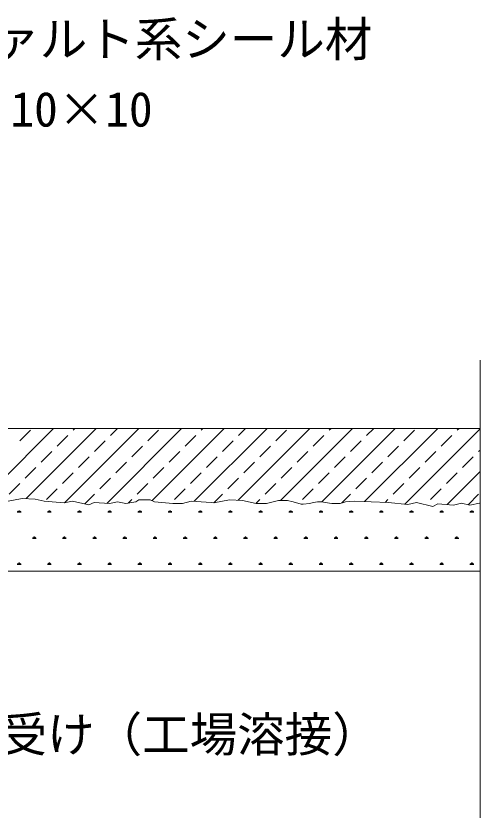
# Model space of a CAD drawing. Units: millimetres, scale not verified. Extents: x -1380 to 1380, y -955 to 955.
# Drawn here: x 262.1 to 457.5, y -477.5 to -143.1 of the extents above; entities that cross this region are included whole.
import ezdxf
from ezdxf.enums import TextEntityAlignment as Align

# ---------------------------------------------------------------- set-up
doc = ezdxf.new("R2010")
doc.units = ezdxf.units.MM
doc.header["$LTSCALE"] = 3
for name, color, linetype, lineweight in [('0-1_HATCH', 9, 'Continuous', 18), ('0-2_KUTAI', 3, 'Continuous', 18), ('0-4_MOJI', 7, 'Continuous', 18)]:
    doc.layers.add(name, color=color, linetype=linetype, lineweight=lineweight)
doc.styles.add('ＭＳ ゴシック', font='')
doc.styles.get('ＭＳ ゴシック').set_extended_font_data('MS Gothic')

msp = doc.modelspace()

# ---------------------------------------------------------------- linework, layer by layer
at = {"layer": '0-1_HATCH'}
for p, q in [((457.49, -288.11), (457.49, -660.804)), ((278.015, -316.847), (247.797, -347.065)), ((268.269, -317.612), (263.779, -322.102)), ((295.976, -316.847), (266.489, -346.334)), ((313.936, -316.847), (282.633, -348.15)), ((286.995, -316.847), (286.23, -317.612)), ((331.897, -316.847), (300.37, -348.373)), ((304.956, -316.847), (301.945, -319.857)), ((322.151, -317.612), (317.661, -322.102)), ((349.857, -316.847), (319.488, -347.216)), ((367.818, -316.847), (337.198, -347.466)), ((340.877, -316.847), (340.111, -317.612)), ((385.778, -316.847), (355.614, -347.011)), ((358.837, -316.847), (355.827, -319.857)), ((376.032, -317.612), (371.542, -322.102)), ((403.739, -316.847), (373.479, -347.106)), ((421.699, -316.847), (390.892, -347.654)), ((394.758, -316.847), (393.993, -317.612)), ((439.66, -316.847), (408.893, -347.613)), ((412.719, -316.847), (409.708, -319.857)), ((429.914, -317.612), (425.424, -322.102)), ((457.49, -316.977), (425.791, -348.676)), ((448.64, -316.847), (447.874, -317.612)), ((283.985, -319.857), (279.495, -324.348)), ((337.866, -319.857), (333.376, -324.348)), ((391.748, -319.857), (387.258, -324.348)), ((445.629, -319.857), (441.139, -324.348)), ((299.7, -322.102), (295.21, -326.593)), ((315.416, -324.348), (310.926, -328.838)), ((353.582, -322.102), (349.092, -326.593)), ((369.297, -324.348), (364.807, -328.838)), ((407.463, -322.102), (402.973, -326.593)), ((423.179, -324.348), (418.689, -328.838)), ((277.25, -326.593), (272.759, -331.083)), ((331.131, -326.593), (326.641, -331.083)), ((385.013, -326.593), (380.523, -331.083)), ((438.894, -326.593), (434.404, -331.083)), ((457.49, -325.958), (456.855, -326.593)), ((292.965, -328.838), (288.475, -333.328)), ((346.847, -328.838), (342.356, -333.328)), ((400.728, -328.838), (396.238, -333.328)), ((454.61, -328.838), (450.12, -333.328)), ((270.514, -333.328), (266.024, -337.818)), ((308.68, -331.083), (304.19, -335.573)), ((324.396, -333.328), (319.906, -337.818)), ((362.562, -331.083), (358.072, -335.573)), ((378.277, -333.328), (373.787, -337.818)), ((416.444, -331.083), (411.953, -335.573)), ((432.159, -333.328), (427.669, -337.818)), ((286.23, -335.573), (281.74, -340.063)), ((340.111, -335.573), (335.621, -340.063)), ((393.993, -335.573), (389.503, -340.063)), ((447.874, -335.573), (443.384, -340.063)), ((457.49, -334.938), (443.581, -348.847)), ((263.779, -340.063), (259.289, -344.553)), ((301.945, -337.818), (297.455, -342.308)), ((317.661, -340.063), (313.171, -344.553)), ((355.827, -337.818), (351.337, -342.308)), ((371.542, -340.063), (367.052, -344.553)), ((409.708, -337.818), (405.218, -342.308)), ((425.424, -340.063), (420.934, -344.553)), ((279.495, -342.308), (275.005, -346.798)), ((333.376, -342.308), (328.886, -346.798)), ((387.258, -342.308), (382.768, -346.798)), ((441.139, -342.308), (436.649, -346.798)), ((295.21, -344.553), (291.143, -348.62)), ((310.926, -346.798), (309.447, -348.276)), ((349.092, -344.553), (345.445, -348.2)), ((364.807, -346.798), (363.157, -348.449)), ((402.973, -344.553), (399.331, -348.195)), ((418.689, -346.798), (417.514, -347.973)), ((456.855, -344.553), (452.491, -348.917)), ((262.731, -352.108), (264.319, -352.108)), ((263.125, -352.108), (262.871, -351.668)), ((263.326, -352.099), (263.326, -351.464)), ((263.525, -352.099), (263.525, -351.306)), ((263.723, -352.099), (263.723, -351.464)), ((263.92, -352.105), (264.174, -351.665)), ((275.431, -352.108), (277.019, -352.108)), ((275.825, -352.108), (275.571, -351.668)), ((276.026, -352.099), (276.026, -351.464)), ((276.225, -352.099), (276.225, -351.306)), ((276.423, -352.099), (276.423, -351.464)), ((276.62, -352.105), (276.874, -351.665)), ((288.131, -352.108), (289.719, -352.108)), ((288.525, -352.108), (288.271, -351.668)), ((288.726, -352.099), (288.726, -351.464)), ((288.925, -352.099), (288.925, -351.306)), ((289.123, -352.099), (289.123, -351.464)), ((289.32, -352.105), (289.574, -351.665)), ((300.831, -352.108), (302.419, -352.108)), ((301.225, -352.108), (300.971, -351.668)), ((301.426, -352.099), (301.426, -351.464)), ((301.625, -352.099), (301.625, -351.305)), ((301.823, -352.099), (301.823, -351.464)), ((302.02, -352.105), (302.274, -351.665)), ((313.531, -352.108), (315.119, -352.108)), ((313.925, -352.108), (313.671, -351.668)), ((314.126, -352.099), (314.126, -351.464)), ((314.325, -352.099), (314.325, -351.305)), ((314.523, -352.099), (314.523, -351.464)), ((314.72, -352.105), (314.974, -351.665)), ((326.231, -352.108), (327.819, -352.108)), ((326.625, -352.108), (326.371, -351.668)), ((326.826, -352.099), (326.826, -351.464)), ((327.025, -352.099), (327.025, -351.305)), ((327.223, -352.099), (327.223, -351.464)), ((327.42, -352.105), (327.674, -351.665)), ((338.931, -352.108), (340.519, -352.108)), ((339.325, -352.108), (339.071, -351.668)), ((339.526, -352.099), (339.526, -351.464)), ((339.725, -352.099), (339.725, -351.305)), ((339.923, -352.099), (339.923, -351.464)), ((340.12, -352.105), (340.374, -351.665)), ((351.631, -352.108), (353.219, -352.108)), ((352.025, -352.108), (351.771, -351.668)), ((352.226, -352.099), (352.226, -351.464)), ((352.425, -352.099), (352.425, -351.305)), ((352.623, -352.099), (352.623, -351.464)), ((352.82, -352.105), (353.074, -351.665)), ((364.331, -352.108), (365.919, -352.108)), ((364.725, -352.108), (364.471, -351.668)), ((364.926, -352.099), (364.926, -351.464)), ((365.125, -352.099), (365.125, -351.305)), ((365.323, -352.099), (365.323, -351.464)), ((365.52, -352.105), (365.774, -351.665)), ((377.031, -352.108), (378.619, -352.108)), ((377.425, -352.108), (377.171, -351.668)), ((377.626, -352.099), (377.626, -351.464)), ((377.825, -352.099), (377.825, -351.305)), ((378.023, -352.099), (378.023, -351.464)), ((378.22, -352.105), (378.474, -351.665)), ((389.731, -352.108), (391.319, -352.108)), ((390.125, -352.108), (389.871, -351.668)), ((390.326, -352.099), (390.326, -351.464)), ((390.525, -352.099), (390.525, -351.305)), ((390.723, -352.099), (390.723, -351.464)), ((390.92, -352.105), (391.174, -351.665)), ((402.431, -352.108), (404.019, -352.108)), ((402.825, -352.108), (402.571, -351.668)), ((403.026, -352.099), (403.026, -351.464)), ((403.225, -352.099), (403.225, -351.305)), ((403.423, -352.099), (403.423, -351.464)), ((403.62, -352.105), (403.874, -351.665)), ((415.131, -352.108), (416.719, -352.108)), ((415.525, -352.108), (415.271, -351.668)), ((415.726, -352.099), (415.726, -351.464)), ((415.925, -352.099), (415.925, -351.305)), ((416.123, -352.099), (416.123, -351.464)), ((416.32, -352.105), (416.574, -351.665)), ((427.831, -352.108), (429.419, -352.108)), ((428.225, -352.108), (427.971, -351.668)), ((428.426, -352.099), (428.426, -351.464)), ((428.625, -352.099), (428.625, -351.305)), ((428.823, -352.099), (428.823, -351.464)), ((429.02, -352.105), (429.274, -351.665)), ((440.531, -352.108), (442.119, -352.108)), ((440.925, -352.108), (440.671, -351.668)), ((441.126, -352.099), (441.126, -351.464)), ((441.325, -352.099), (441.325, -351.305)), ((441.523, -352.099), (441.523, -351.464)), ((441.72, -352.105), (441.974, -351.665)), ((453.231, -352.108), (454.819, -352.108)), ((453.625, -352.108), (453.371, -351.668)), ((453.826, -352.099), (453.826, -351.464)), ((454.025, -352.099), (454.025, -351.305)), ((454.223, -352.099), (454.223, -351.464)), ((454.42, -352.105), (454.674, -351.665)), ((269.081, -363.106), (270.669, -363.106)), ((269.475, -363.107), (269.221, -362.667)), ((269.676, -363.098), (269.676, -362.463)), ((269.875, -363.098), (269.875, -362.304)), ((270.073, -363.098), (270.073, -362.463)), ((270.27, -363.104), (270.524, -362.664)), ((281.781, -363.106), (283.369, -363.106)), ((282.175, -363.107), (281.921, -362.667)), ((282.376, -363.098), (282.376, -362.463)), ((282.575, -363.098), (282.575, -362.304)), ((282.773, -363.098), (282.773, -362.463)), ((282.97, -363.104), (283.224, -362.664)), ((294.481, -363.106), (296.069, -363.106)), ((294.875, -363.107), (294.621, -362.667)), ((295.076, -363.098), (295.076, -362.463)), ((295.275, -363.098), (295.275, -362.304)), ((295.473, -363.098), (295.473, -362.463)), ((295.67, -363.103), (295.924, -362.664)), ((307.181, -363.106), (308.769, -363.106)), ((307.575, -363.107), (307.321, -362.667)), ((307.776, -363.098), (307.776, -362.463)), ((307.975, -363.098), (307.975, -362.304)), ((308.173, -363.098), (308.173, -362.463)), ((308.37, -363.103), (308.624, -362.664)), ((319.881, -363.106), (321.469, -363.106)), ((320.275, -363.107), (320.021, -362.667)), ((320.476, -363.098), (320.476, -362.463)), ((320.675, -363.098), (320.675, -362.304)), ((320.873, -363.098), (320.873, -362.463)), ((321.07, -363.103), (321.324, -362.664)), ((332.581, -363.106), (334.169, -363.106)), ((332.975, -363.107), (332.721, -362.667)), ((333.176, -363.098), (333.176, -362.463)), ((333.375, -363.098), (333.375, -362.304)), ((333.573, -363.098), (333.573, -362.463)), ((333.77, -363.103), (334.024, -362.664)), ((345.281, -363.106), (346.869, -363.106)), ((345.675, -363.107), (345.421, -362.667)), ((345.876, -363.098), (345.876, -362.463)), ((346.075, -363.098), (346.075, -362.304)), ((346.273, -363.098), (346.273, -362.463)), ((346.47, -363.103), (346.724, -362.664)), ((357.981, -363.106), (359.569, -363.106)), ((358.375, -363.107), (358.121, -362.667)), ((358.576, -363.098), (358.576, -362.463)), ((358.775, -363.098), (358.775, -362.304)), ((358.973, -363.098), (358.973, -362.463)), ((359.17, -363.103), (359.424, -362.663)), ((370.681, -363.106), (372.269, -363.106)), ((371.075, -363.107), (370.821, -362.667)), ((371.276, -363.097), (371.276, -362.462)), ((371.475, -363.097), (371.475, -362.304)), ((371.673, -363.097), (371.673, -362.462)), ((371.87, -363.103), (372.124, -362.663)), ((383.381, -363.106), (384.969, -363.106)), ((383.775, -363.107), (383.521, -362.667)), ((383.976, -363.097), (383.976, -362.462)), ((384.175, -363.097), (384.175, -362.304)), ((384.373, -363.097), (384.373, -362.462)), ((384.57, -363.103), (384.824, -362.663)), ((396.081, -363.106), (397.669, -363.106)), ((396.475, -363.107), (396.221, -362.667)), ((396.676, -363.097), (396.676, -362.462)), ((396.875, -363.097), (396.875, -362.304)), ((397.073, -363.097), (397.073, -362.462)), ((397.27, -363.103), (397.524, -362.663)), ((408.781, -363.106), (410.369, -363.106)), ((409.175, -363.107), (408.921, -362.667)), ((409.376, -363.097), (409.376, -362.462)), ((409.575, -363.097), (409.575, -362.304)), ((409.773, -363.097), (409.773, -362.462)), ((409.97, -363.103), (410.224, -362.663)), ((421.481, -363.106), (423.069, -363.106)), ((421.875, -363.107), (421.621, -362.667)), ((422.076, -363.097), (422.076, -362.462)), ((422.275, -363.097), (422.275, -362.304)), ((422.473, -363.097), (422.473, -362.462)), ((422.67, -363.103), (422.924, -362.663)), ((434.181, -363.106), (435.769, -363.106)), ((434.575, -363.107), (434.321, -362.667)), ((434.776, -363.097), (434.776, -362.462)), ((434.975, -363.097), (434.975, -362.303)), ((435.173, -363.097), (435.173, -362.462)), ((435.37, -363.103), (435.624, -362.663)), ((446.881, -363.106), (448.469, -363.106)), ((447.275, -363.107), (447.021, -362.667)), ((447.476, -363.097), (447.476, -362.462)), ((447.675, -363.097), (447.675, -362.303)), ((447.873, -363.097), (447.873, -362.462)), ((448.07, -363.103), (448.324, -362.663)), ((262.731, -374.105), (264.319, -374.105)), ((263.125, -374.105), (262.871, -373.665)), ((263.326, -374.096), (263.326, -373.461)), ((263.525, -374.096), (263.525, -373.303)), ((263.723, -374.096), (263.723, -373.461)), ((263.92, -374.102), (264.174, -373.662)), ((275.431, -374.105), (277.019, -374.105)), ((275.825, -374.105), (275.571, -373.665)), ((276.026, -374.096), (276.026, -373.461)), ((276.225, -374.096), (276.225, -373.303)), ((276.423, -374.096), (276.423, -373.461)), ((276.62, -374.102), (276.874, -373.662)), ((288.131, -374.105), (289.719, -374.105)), ((288.525, -374.105), (288.271, -373.665)), ((288.726, -374.096), (288.726, -373.461)), ((288.925, -374.096), (288.925, -373.303)), ((289.123, -374.096), (289.123, -373.461)), ((289.32, -374.102), (289.574, -373.662)), ((300.831, -374.105), (302.419, -374.105)), ((301.225, -374.105), (300.971, -373.665)), ((301.426, -374.096), (301.426, -373.461)), ((301.625, -374.096), (301.625, -373.303)), ((301.823, -374.096), (301.823, -373.461)), ((302.02, -374.102), (302.274, -373.662)), ((313.531, -374.105), (315.119, -374.105)), ((313.925, -374.105), (313.671, -373.665)), ((314.126, -374.096), (314.126, -373.461)), ((314.325, -374.096), (314.325, -373.302)), ((314.523, -374.096), (314.523, -373.461)), ((314.72, -374.102), (314.974, -373.662)), ((326.231, -374.105), (327.819, -374.105)), ((326.625, -374.105), (326.371, -373.665)), ((326.826, -374.096), (326.826, -373.461)), ((327.025, -374.096), (327.025, -373.302)), ((327.223, -374.096), (327.223, -373.461)), ((327.42, -374.102), (327.674, -373.662)), ((338.931, -374.105), (340.519, -374.105)), ((339.325, -374.105), (339.071, -373.665)), ((339.526, -374.096), (339.526, -373.461)), ((339.725, -374.096), (339.725, -373.302)), ((339.923, -374.096), (339.923, -373.461)), ((340.12, -374.102), (340.374, -373.662)), ((351.631, -374.105), (353.219, -374.105)), ((352.025, -374.105), (351.771, -373.665)), ((352.226, -374.096), (352.226, -373.461)), ((352.425, -374.096), (352.425, -373.302)), ((352.623, -374.096), (352.623, -373.461)), ((352.82, -374.102), (353.074, -373.662)), ((364.331, -374.105), (365.919, -374.105)), ((364.725, -374.105), (364.471, -373.665)), ((364.926, -374.096), (364.926, -373.461)), ((365.125, -374.096), (365.125, -373.302)), ((365.323, -374.096), (365.323, -373.461)), ((365.52, -374.102), (365.774, -373.662)), ((377.031, -374.105), (378.619, -374.105)), ((377.425, -374.105), (377.171, -373.665)), ((377.626, -374.096), (377.626, -373.461)), ((377.825, -374.096), (377.825, -373.302)), ((378.023, -374.096), (378.023, -373.461)), ((378.22, -374.102), (378.474, -373.662)), ((389.731, -374.105), (391.319, -374.105)), ((390.125, -374.105), (389.871, -373.665)), ((390.326, -374.096), (390.326, -373.461)), ((390.525, -374.096), (390.525, -373.302)), ((390.723, -374.096), (390.723, -373.461)), ((390.92, -374.102), (391.174, -373.662)), ((402.431, -374.105), (404.019, -374.105)), ((402.825, -374.105), (402.571, -373.665)), ((403.026, -374.096), (403.026, -373.461)), ((403.225, -374.096), (403.225, -373.302)), ((403.423, -374.096), (403.423, -373.461)), ((403.62, -374.102), (403.874, -373.662)), ((415.131, -374.105), (416.719, -374.105)), ((415.525, -374.105), (415.271, -373.665)), ((415.726, -374.096), (415.726, -373.461)), ((415.925, -374.096), (415.925, -373.302)), ((416.123, -374.096), (416.123, -373.461)), ((416.32, -374.102), (416.574, -373.662)), ((427.831, -374.105), (429.419, -374.105)), ((428.225, -374.105), (427.971, -373.665)), ((428.426, -374.096), (428.426, -373.461)), ((428.625, -374.096), (428.625, -373.302)), ((428.823, -374.096), (428.823, -373.461)), ((429.02, -374.102), (429.274, -373.662)), ((440.531, -374.105), (442.119, -374.105)), ((440.925, -374.105), (440.671, -373.665)), ((441.126, -374.096), (441.126, -373.461)), ((441.325, -374.096), (441.325, -373.302)), ((441.523, -374.096), (441.523, -373.461)), ((441.72, -374.102), (441.974, -373.662)), ((453.231, -374.105), (454.819, -374.105)), ((453.625, -374.105), (453.371, -373.665)), ((453.826, -374.096), (453.826, -373.461)), ((454.025, -374.096), (454.025, -373.302)), ((454.223, -374.096), (454.223, -373.461)), ((454.42, -374.102), (454.674, -373.662))]:
    msp.add_line(p, q, dxfattribs=at)
at = {"layer": '0-2_KUTAI'}
for p, q in [((34.443, -316.847), (457.49, -316.847)), ((264.835, -346.251), (270.317, -346.525)), ((270.317, -346.525), (274.114, -347.428)), ((18.443, -376.847), (457.49, -376.847))]:
    msp.add_line(p, q, dxfattribs=at)
for points in [[(240.988, -347.894), (245.099, -347.894), (248.663, -346.799), (257.16, -347.346), (258.256, -347.62), (264.835, -346.251)], [(274.114, -347.428), (282.41, -348.202), (285.974, -347.38), (292.826, -349.023), (295.019, -347.928), (301.597, -348.476), (304.887, -347.654), (308.45, -348.476), (312.561, -347.654), (313.932, -346.832), (318.592, -346.832), (320.51, -347.654), (328.185, -348.476), (332.297, -348.476), (335.86, -347.38), (344.357, -347.928), (345.454, -348.202), (352.032, -346.832), (357.514, -347.106), (363.27, -348.476), (367.656, -348.476), (370.397, -347.654), (372.59, -347.106), (376.427, -347.106), (378.894, -347.654), (382.183, -348.749), (383.006, -348.749), (385.747, -348.476), (387.391, -347.928), (389.036, -347.654), (390.955, -347.654), (392.325, -347.928), (395.066, -348.476), (396.437, -348.476), (398.629, -348.476), (400, -347.928), (400.822, -347.654), (404.445, -347.428), (418.844, -348.028), (427.14, -348.802)], [(427.14, -348.802), (430.704, -347.98), (437.556, -349.623), (439.749, -348.528), (446.328, -349.075), (449.617, -348.254), (453.18, -349.075), (457.292, -348.254), (457.49, -348.135)]]:
    msp.add_lwpolyline(points, dxfattribs=at)

# ---------------------------------------------------------------- texts
at = {"layer": '0-4_MOJI', "style": 'ＭＳ ゴシック'}
for s, p in [('ゴムアスファルト系シール材', (152.2, -164.591)), ('シール材\u300010×10', (159.863, -194.135)), ('\u3000防水立上り受け（工場溶接）', (135.312, -457.359))]:
    msp.add_text(s, height=14.66, dxfattribs=at).set_placement(p, align=Align.BOTTOM_LEFT)

doc.saveas('drawing.dxf')
